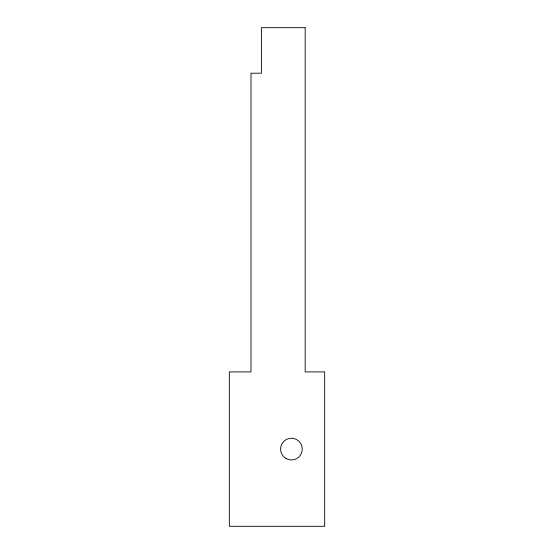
<?xml version="1.0" encoding="UTF-8"?>
<svg xmlns="http://www.w3.org/2000/svg" width="554" height="554" viewBox="0 0 554 554"><rect width="100%" height="100%" fill="white"/><g stroke="black" fill="none" stroke-linecap="round" stroke-linejoin="round"><path stroke-width="0.83" d="M305.171 27.7L261.398 27.7L261.398 73.204L250.997 73.204L250.997 371.907L229.328 371.907L229.328 526.3L324.672 526.3L324.672 371.907L305.171 371.907L305.171 27.7M285.996 458.483A10.838 10.838 0 0 0 302.249 449.1A10.838 10.838 0 0 0 285.996 439.717A10.838 10.838 0 0 0 285.996 458.483"/></g></svg>
